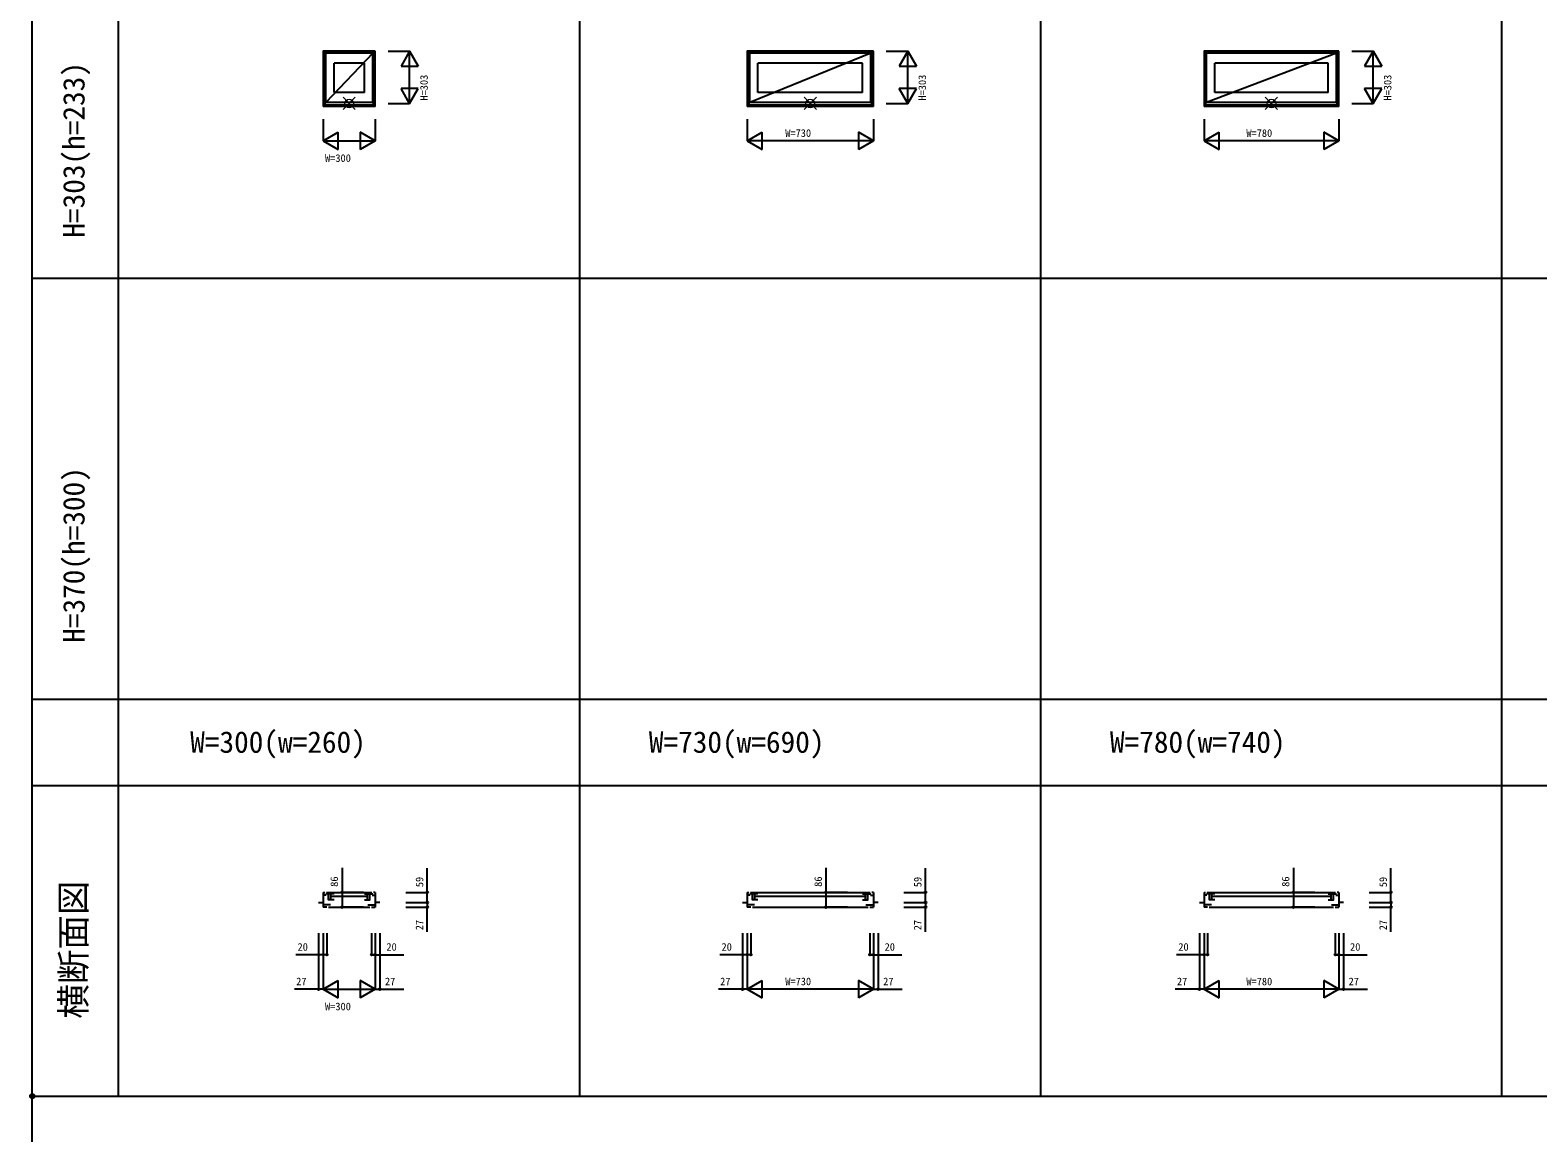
# Model space of a CAD drawing. Units: millimetres, scale not verified. Extents: x -13762 to 13750, y -10000 to 10000.
# Drawn here: x -13762 to -5032, y -2138 to 4250 of the extents above; entities that cross this region are included whole.
import ezdxf
from ezdxf.enums import TextEntityAlignment as Align

# ---------------------------------------------------------------- set-up
doc = ezdxf.new("R2010")
doc.units = ezdxf.units.MM
doc.header["$LTSCALE"] = 50
doc.header["$PDMODE"] = 32
doc.header["$PDSIZE"] = 25
for name, color, linetype in [('0-0_0', 7, 'Continuous'), ('0-1_YKK_A1', 4, 'Continuous'), ('0-2_YKK_B1', 4, 'Continuous'), ('0-4_YKK_F1', 7, 'Continuous'), ('0-6_YKK_N1', 2, 'Continuous')]:
    doc.layers.add(name, color=color, linetype=linetype)
doc.layers.add('0-5_YKK_IN', color=1, linetype='Continuous', lineweight=18)
doc.styles.add('ＭＳ ゴシック', font='')
doc.styles.get('ＭＳ ゴシック').set_extended_font_data('MS Gothic')

msp = doc.modelspace()

# ---------------------------------------------------------------- linework, layer by layer
at = {"layer": '0-1_YKK_A1'}
for p, q in [((-12056, 4128.75), (-12056, 3808.75)), ((-11774, 4121.25), (-12056, 4121.25)), ((-11779, 4116.25), (-12051, 4116.25)), ((-11779, 3831.25), (-11779, 4116.25)), ((-11774, 3808.75), (-11774, 4128.75)), ((-11765, 3808.75), (-11765, 4128.75)), ((-9601, 4128.75), (-9601, 3808.75)), ((-8889, 4121.25), (-9601, 4121.25)), ((-8894, 4116.25), (-9596, 4116.25)), ((-8894, 3831.25), (-8894, 4116.25)), ((-8889, 3808.75), (-8889, 4128.75)), ((-8880, 3808.75), (-8880, 4128.75)), ((-6956, 4128.75), (-6956, 3808.75)), ((-6194, 4121.25), (-6956, 4121.25)), ((-6199, 4116.25), (-6951, 4116.25)), ((-6199, 3831.25), (-6199, 4116.25)), ((-6194, 3808.75), (-6194, 4128.75)), ((-6185, 3808.75), (-6185, 4128.75)), ((-11827, 4058.25), (-12003, 4058.25)), ((-12003, 3889.25), (-12003, 4058.25)), ((-11827, 3889.25), (-11827, 4058.25)), ((-8942, 4058.25), (-9548, 4058.25)), ((-9548, 3889.25), (-9548, 4058.25)), ((-8942, 3889.25), (-8942, 4058.25)), ((-6247, 4058.25), (-6903, 4058.25)), ((-6903, 3889.25), (-6903, 4058.25)), ((-6247, 3889.25), (-6247, 4058.25)), ((-11827, 3889.25), (-12003, 3889.25)), ((-8942, 3889.25), (-9548, 3889.25)), ((-6247, 3889.25), (-6903, 3889.25)), ((-11765, 3808.75), (-12065, 3808.75)), ((-11774, 3814.75), (-12056, 3814.75)), ((-11779, 3831.25), (-12051, 3831.25)), ((-8880, 3808.75), (-9610, 3808.75)), ((-8889, 3814.75), (-9601, 3814.75)), ((-8894, 3831.25), (-9596, 3831.25)), ((-6185, 3808.75), (-6965, 3808.75)), ((-6194, 3814.75), (-6956, 3814.75)), ((-6199, 3831.25), (-6951, 3831.25))]:
    msp.add_line(p, q, dxfattribs=at)
for points in [[(-11765, 4128.75), (-12065, 4128.75), (-12065, 3808.75)], [(-11779, 4116.25), (-12051, 3831.25), (-12051, 4116.25)], [(-8880, 4128.75), (-9610, 4128.75), (-9610, 3808.75)], [(-8894, 4116.25), (-9596, 3831.25), (-9596, 4116.25)], [(-6185, 4128.75), (-6965, 4128.75), (-6965, 3808.75)], [(-6199, 4116.25), (-6951, 3831.25), (-6951, 4116.25)]]:
    msp.add_lwpolyline(points, dxfattribs=at)
at = {"layer": '0-2_YKK_B1'}
for p, q in [((-12065, -744.5), (-12056, -744.5)), ((-12065, -744.5), (-12065, -830.5)), ((-12048, -760), (-12065, -760)), ((-12003, -752), (-12051, -752)), ((-12046, -744.5), (-11784, -744.5)), ((-12020.5, -788), (-12020.5, -752)), ((-11815, -768.5), (-12015, -768.5)), ((-11827, -752), (-11779, -752)), ((-11809.5, -788), (-11809.5, -752)), ((-11782, -760), (-11765, -760)), ((-11765, -744.5), (-11774, -744.5)), ((-11765, -744.5), (-11765, -830.5)), ((-9610, -744.5), (-9601, -744.5)), ((-9610, -744.5), (-9610, -830.5)), ((-9593, -760), (-9610, -760)), ((-9548, -752), (-9596, -752)), ((-9591, -744.5), (-8899, -744.5)), ((-9565.5, -788), (-9565.5, -752)), ((-8930, -768.5), (-9560, -768.5)), ((-8942, -752), (-8894, -752)), ((-8924.5, -788), (-8924.5, -752)), ((-8897, -760), (-8880, -760)), ((-8880, -744.5), (-8889, -744.5)), ((-8880, -744.5), (-8880, -830.5)), ((-6965, -744.5), (-6956, -744.5)), ((-6965, -744.5), (-6965, -830.5)), ((-6948, -760), (-6965, -760)), ((-6903, -752), (-6951, -752)), ((-6946, -744.5), (-6204, -744.5)), ((-6920.5, -788), (-6920.5, -752)), ((-6235, -768.5), (-6915, -768.5)), ((-6247, -752), (-6199, -752)), ((-6229.5, -788), (-6229.5, -752)), ((-6202, -760), (-6185, -760)), ((-6185, -744.5), (-6194, -744.5)), ((-6185, -744.5), (-6185, -830.5)), ((-12092, -803.5), (-12065, -803.5)), ((-12022.5, -817), (-12065, -817)), ((-12045, -830.5), (-12065, -830.5)), ((-12035, -830.5), (-11795, -830.5)), ((-11807.5, -817), (-11765, -817)), ((-11785, -830.5), (-11765, -830.5)), ((-11738, -803.5), (-11765, -803.5)), ((-9637, -803.5), (-9610, -803.5)), ((-9567.5, -817), (-9610, -817)), ((-9590, -830.5), (-9610, -830.5)), ((-9580, -830.5), (-8910, -830.5)), ((-8922.5, -817), (-8880, -817)), ((-8900, -830.5), (-8880, -830.5)), ((-8853, -803.5), (-8880, -803.5)), ((-6992, -803.5), (-6965, -803.5)), ((-6922.5, -817), (-6965, -817)), ((-6945, -830.5), (-6965, -830.5)), ((-6935, -830.5), (-6215, -830.5)), ((-6227.5, -817), (-6185, -817)), ((-6205, -830.5), (-6185, -830.5)), ((-6158, -803.5), (-6185, -803.5))]:
    msp.add_line(p, q, dxfattribs=at)
for points in [[(-12003, -788), (-12034, -788), (-12034, -752)], [(-11827, -788), (-11796, -788), (-11796, -752)], [(-9548, -788), (-9579, -788), (-9579, -752)], [(-8942, -788), (-8911, -788), (-8911, -752)], [(-6903, -788), (-6934, -788), (-6934, -752)], [(-6247, -788), (-6216, -788), (-6216, -752)]]:
    msp.add_lwpolyline(points, dxfattribs=at)
at = {"layer": '0-4_YKK_F1'}
for p, q in [((-13750, -10000), (-13750, 10000)), ((-13250, -1925), (-13250, 9500)), ((-10580, -1925), (-10580, 9500)), ((-7910, -1925), (-7910, 9500)), ((-5240, -1925), (-5240, 9500)), ((-13750, 2812.5), (7910, 2812.5)), ((-13750, 375), (7910, 375)), ((-13750, -125), (7910, -125)), ((-13750, -1925), (7910, -1925))]:
    msp.add_line(p, q, dxfattribs=at)
msp.add_point((-13750, -1925), dxfattribs=at)
at = {"layer": '0-5_YKK_IN'}
for p, q in [((-11950.36, 3790.39), (-11879.64, 3861.11)), ((-11950.36, 3861.11), (-11879.64, 3790.39)), ((-9280.36, 3790.39), (-9209.64, 3861.11)), ((-9280.36, 3861.11), (-9209.64, 3790.39)), ((-6610.36, 3790.39), (-6539.64, 3861.11)), ((-6610.36, 3861.11), (-6539.64, 3790.39))]:
    msp.add_line(p, q, dxfattribs=at)
for centre in [(-11915, 3825.75), (-9245, 3825.75), (-6575, 3825.75)]:
    msp.add_circle(centre, 25, dxfattribs=at)
at = {"layer": '0-6_YKK_N1'}
for p, q in [((-11690, 4128.75), (-11565, 4128.75)), ((-11565, 4128.75), (-11515, 4042.15)), ((-8805, 4128.75), (-8680, 4128.75)), ((-8680, 4128.75), (-8630, 4042.15)), ((-6110, 4128.75), (-5985, 4128.75)), ((-5985, 4128.75), (-5935, 4042.15)), ((-11615, 4042.15), (-11515, 4042.15)), ((-8730, 4042.15), (-8630, 4042.15)), ((-6035, 4042.15), (-5935, 4042.15)), ((-11565, 3825.75), (-11615, 3912.35)), ((-11515, 3912.35), (-11615, 3912.35)), ((-11565, 3825.75), (-11515, 3912.35)), ((-8680, 3825.75), (-8730, 3912.35)), ((-8630, 3912.35), (-8730, 3912.35)), ((-8680, 3825.75), (-8630, 3912.35)), ((-5985, 3825.75), (-6035, 3912.35)), ((-5935, 3912.35), (-6035, 3912.35)), ((-5985, 3825.75), (-5935, 3912.35)), ((-11690, 3825.75), (-11565, 3825.75)), ((-8805, 3825.75), (-8680, 3825.75)), ((-6110, 3825.75), (-5985, 3825.75)), ((-12065, 3733.75), (-12065, 3608.75)), ((-11765, 3733.75), (-11765, 3608.75)), ((-9610, 3733.75), (-9610, 3608.75)), ((-8880, 3733.75), (-8880, 3608.75)), ((-6965, 3733.75), (-6965, 3608.75)), ((-6185, 3733.75), (-6185, 3608.75)), ((-12065, 3608.75), (-11978.4, 3658.75)), ((-12065, 3608.75), (-11978.4, 3558.75)), ((-11978.4, 3558.75), (-11978.4, 3658.75)), ((-11851.6, 3658.75), (-11851.6, 3558.75)), ((-11765, 3608.75), (-11851.6, 3558.75)), ((-9610, 3608.75), (-9523.4, 3658.75)), ((-9610, 3608.75), (-9523.4, 3558.75)), ((-8880, 3608.75), (-9610, 3608.75)), ((-9523.4, 3558.75), (-9523.4, 3658.75)), ((-8880, 3608.75), (-8966.6, 3658.75)), ((-8966.6, 3658.75), (-8966.6, 3558.75)), ((-8880, 3608.75), (-8966.6, 3558.75)), ((-6965, 3608.75), (-6878.4, 3658.75)), ((-6965, 3608.75), (-6878.4, 3558.75)), ((-6185, 3608.75), (-6965, 3608.75)), ((-6878.4, 3558.75), (-6878.4, 3658.75)), ((-6185, 3608.75), (-6271.6, 3658.75)), ((-6271.6, 3658.75), (-6271.6, 3558.75)), ((-6185, 3608.75), (-6271.6, 3558.75)), ((-11956.54, -602.23), (-11956.54, -744.5)), ((-9154.45, -602.23), (-9154.45, -744.5)), ((-6447.77, -602.23), (-6447.77, -744.5)), ((-11831.54, -744.5), (-11956.54, -744.5)), ((-11956.54, -744.5), (-11956.54, -830.5)), ((-11588, -744.5), (-11463, -744.5)), ((-9029.45, -744.5), (-9154.45, -744.5)), ((-9154.45, -744.5), (-9154.45, -830.5)), ((-8703, -744.5), (-8578, -744.5)), ((-6322.77, -744.5), (-6447.77, -744.5)), ((-6447.77, -744.5), (-6447.77, -830.5)), ((-6008, -744.5), (-5883, -744.5)), ((-11831.54, -830.5), (-11956.54, -830.5)), ((-11588, -803.5), (-11463, -803.5)), ((-11588, -830.5), (-11463, -830.5)), ((-11463, -803.5), (-11463, -830.5)), ((-11463, -973.93), (-11463, -830.5)), ((-9029.45, -830.5), (-9154.45, -830.5)), ((-8703, -803.5), (-8578, -803.5)), ((-8703, -830.5), (-8578, -830.5)), ((-8578, -803.5), (-8578, -830.5)), ((-8578, -973.93), (-8578, -830.5)), ((-6322.77, -830.5), (-6447.77, -830.5)), ((-6008, -803.5), (-5883, -803.5)), ((-6008, -830.5), (-5883, -830.5)), ((-5883, -803.5), (-5883, -830.5)), ((-5883, -973.93), (-5883, -830.5)), ((-12092, -980.5), (-12092, -1305.5)), ((-12065, -980.5), (-12065, -1105.5)), ((-12065, -980.5), (-12065, -1305.5)), ((-11765, -980.5), (-11765, -1105.5)), ((-11765, -980.5), (-11765, -1305.5)), ((-11738, -980.5), (-11738, -1305.5)), ((-9637, -980.5), (-9637, -1305.5)), ((-9610, -980.5), (-9610, -1105.5)), ((-9610, -980.5), (-9610, -1305.5)), ((-8880, -980.5), (-8880, -1105.5)), ((-8880, -980.5), (-8880, -1305.5)), ((-8853, -980.5), (-8853, -1305.5)), ((-6992, -980.5), (-6992, -1305.5)), ((-6965, -980.5), (-6965, -1105.5)), ((-6965, -980.5), (-6965, -1305.5)), ((-6185, -980.5), (-6185, -1105.5)), ((-6185, -980.5), (-6185, -1305.5)), ((-6158, -980.5), (-6158, -1305.5)), ((-12065, -1305.5), (-11978.4, -1255.5)), ((-12065, -1305.5), (-11978.4, -1355.5)), ((-11978.4, -1355.5), (-11978.4, -1255.5)), ((-11851.6, -1255.5), (-11851.6, -1355.5)), ((-11765, -1305.5), (-11851.6, -1355.5)), ((-9610, -1305.5), (-9523.4, -1255.5)), ((-9610, -1305.5), (-9523.4, -1355.5)), ((-8880, -1305.5), (-9610, -1305.5)), ((-9523.4, -1355.5), (-9523.4, -1255.5)), ((-8880, -1305.5), (-8966.6, -1255.5)), ((-8966.6, -1255.5), (-8966.6, -1355.5)), ((-8880, -1305.5), (-8966.6, -1355.5)), ((-6965, -1305.5), (-6878.4, -1255.5)), ((-6965, -1305.5), (-6878.4, -1355.5)), ((-6185, -1305.5), (-6965, -1305.5)), ((-6878.4, -1355.5), (-6878.4, -1255.5)), ((-6185, -1305.5), (-6271.6, -1255.5)), ((-6271.6, -1255.5), (-6271.6, -1355.5)), ((-6185, -1305.5), (-6271.6, -1355.5))]:
    msp.add_line(p, q, dxfattribs=at)
for points in [[(-11565, 3825.75), (-11565, 4128.75), (-11615, 4042.15)], [(-8680, 3825.75), (-8680, 4128.75), (-8730, 4042.15)], [(-5985, 3825.75), (-5985, 4128.75), (-6035, 4042.15)], [(-12065, 3608.75), (-11765, 3608.75), (-11851.6, 3658.75)], [(-11588, -803.5), (-11463, -803.5), (-11463, -744.5), (-11463, -604.5)], [(-8703, -803.5), (-8578, -803.5), (-8578, -744.5), (-8578, -604.5)], [(-6008, -803.5), (-5883, -803.5), (-5883, -744.5), (-5883, -604.5)], [(-12065, -980.5), (-12065, -1305.5), (-12092, -1305.5), (-12232, -1305.5)], [(-12045, -980.5), (-12045, -1105.5), (-12065, -1105.5), (-12224.04, -1105.5)], [(-11785, -980.5), (-11785, -1105.5), (-11765, -1105.5), (-11599.61, -1105.5)], [(-11765, -980.5), (-11765, -1305.5), (-11738, -1305.5), (-11598, -1305.5)], [(-9610, -980.5), (-9610, -1305.5), (-9637, -1305.5), (-9777, -1305.5)], [(-9590, -980.5), (-9590, -1105.5), (-9610, -1105.5), (-9769.04, -1105.5)], [(-8900, -980.5), (-8900, -1105.5), (-8880, -1105.5), (-8714.61, -1105.5)], [(-8880, -980.5), (-8880, -1305.5), (-8853, -1305.5), (-8713, -1305.5)], [(-6965, -980.5), (-6965, -1305.5), (-6992, -1305.5), (-7132, -1305.5)], [(-6945, -980.5), (-6945, -1105.5), (-6965, -1105.5), (-7124.04, -1105.5)], [(-6205, -980.5), (-6205, -1105.5), (-6185, -1105.5), (-6019.61, -1105.5)], [(-6185, -980.5), (-6185, -1305.5), (-6158, -1305.5), (-6018, -1305.5)], [(-12065, -1305.5), (-11765, -1305.5), (-11851.6, -1255.5)]]:
    msp.add_lwpolyline(points, dxfattribs=at)
for centre in [(-11956.54, -744.5), (-11463, -744.5), (-9154.45, -744.5), (-8578, -744.5), (-6447.77, -744.5), (-5883, -744.5), (-11956.54, -830.5), (-11463, -803.5), (-11463, -803.5), (-11463, -830.5), (-9154.45, -830.5), (-8578, -803.5), (-8578, -803.5), (-8578, -830.5), (-6447.77, -830.5), (-5883, -803.5), (-5883, -803.5), (-5883, -830.5), (-12065, -1105.5), (-12045, -1105.5), (-11785, -1105.5), (-11765, -1105.5), (-9610, -1105.5), (-9590, -1105.5), (-8900, -1105.5), (-8880, -1105.5), (-6965, -1105.5), (-6945, -1105.5), (-6205, -1105.5), (-6185, -1105.5), (-12092, -1305.5), (-11738, -1305.5), (-9637, -1305.5), (-8853, -1305.5), (-6992, -1305.5), (-6158, -1305.5)]:
    msp.add_circle(centre, 5, dxfattribs=at)

# ---------------------------------------------------------------- texts
at = {"layer": '0-0_0', "color": 3, "style": 'ＭＳ ゴシック'}
for s, height, p in [('H=303(h=233)', 124.6, (-13410.05, 3047.92)), ('H=370(h=300)', 124.6, (-13410.05, 701.25)), ('横断面図', 146.6, (-13395.05, -1476.06))]:
    msp.add_text(s, height=height, rotation=90, dxfattribs=at).set_placement(p, align=Align.BOTTOM_LEFT)
for s, p in [('W=300(w=260)', (-12835.83, 26.63)), ('W=730(w=690)', (-10180, 26.63)), ('W=780(w=740)', (-7510, 26.63))]:
    msp.add_text(s, height=124.6, dxfattribs=at).set_placement(p, align=Align.BOTTOM_LEFT)
at = {"layer": '0-6_YKK_N1', "style": 'ＭＳ ゴシック'}
for s, p in [('H=303', (-11446.77, 3842.25)), ('H=303', (-8561.77, 3842.25)), ('H=303', (-5866.77, 3842.25)), ('86', (-11966.54, -712.23)), ('59', (-11473, -714.5)), ('86', (-9164.45, -712.23)), ('59', (-8588, -714.5)), ('86', (-6457.77, -712.23)), ('59', (-5893, -714.5)), ('27', (-11473, -963.93)), ('27', (-8588, -963.93)), ('27', (-5893, -963.93))]:
    msp.add_text(s, height=43.99, rotation=90, dxfattribs=at).set_placement(p, align=Align.BOTTOM_LEFT)
for s, p in [('W=730', (-9390, 3618.75)), ('W=780', (-6720, 3618.75)), ('W=300', (-12055, 3473.75)), ('20', (-12214.04, -1095.5)), ('20', (-11699.61, -1095.5)), ('20', (-9759.04, -1095.5)), ('20', (-8814.61, -1095.5)), ('20', (-7114.04, -1095.5)), ('20', (-6119.61, -1095.5)), ('27', (-12222, -1295.5)), ('27', (-11708, -1295.5)), ('27', (-9767, -1295.5)), ('W=730', (-9390, -1295.5)), ('27', (-8823, -1295.5)), ('27', (-7122, -1295.5)), ('W=780', (-6720, -1295.5)), ('27', (-6128, -1295.5)), ('W=300', (-12055, -1440.5))]:
    msp.add_text(s, height=43.99, dxfattribs=at).set_placement(p, align=Align.BOTTOM_LEFT)

doc.saveas('drawing.dxf')
